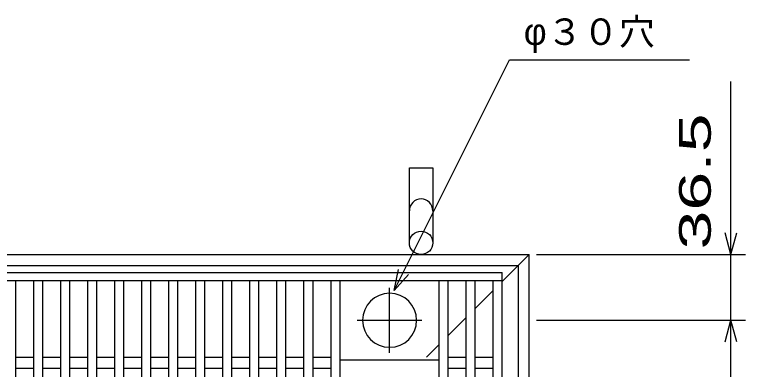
# Model space of a CAD drawing. Units: millimetres, scale not verified. Extents: x -1456 to 1385, y -1026 to 843.
# Drawn here: x -505.6 to -100, y 414.8 to 611.7 of the extents above; entities that cross this region are included whole.
import ezdxf
from ezdxf.enums import TextEntityAlignment as Align

# ---------------------------------------------------------------- set-up
doc = ezdxf.new("R2010")
doc.units = ezdxf.units.MM
doc.header["$LTSCALE"] = 8
doc.linetypes.add('CHAIN', pattern=[18.5, 12, -1.5, 3.5, -1.5])
doc.linetypes.add('DASHED', pattern=[7.5, 6, -1.5])
for name, color, linetype, lineweight in [('16', 3, 'Continuous', 25), ('19', 6, 'Continuous', 25), ('22', 4, 'Continuous', 25)]:
    doc.layers.add(name, color=color, linetype=linetype, lineweight=lineweight)
doc.styles.add('ベクトル', font='')
doc.styles.get('ベクトル').set_extended_font_data('ベクトル')

msp = doc.modelspace()

# ---------------------------------------------------------------- linework, layer by layer
at = {"layer": '16'}
for p, q in [((-1125, 468.5), (-235, 468.5)), ((-235, 464), (-235, 468.5)), ((-1125, 464), (-235, 464)), ((-510, 464), (-505, 464)), ((-505, 1.5), (-505, 464)), ((-495, 1.5), (-495, 464)), ((-495, 464), (-490, 464)), ((-490, 1.5), (-490, 464)), ((-480, 1.5), (-480, 464)), ((-480, 464), (-475, 464)), ((-475, 1.5), (-475, 464)), ((-465, 1.5), (-465, 464)), ((-465, 464), (-460, 464)), ((-460, 1.5), (-460, 464)), ((-450, 1.5), (-450, 464)), ((-450, 464), (-445, 464)), ((-445, 1.5), (-445, 464)), ((-435, 1.5), (-435, 464)), ((-435, 464), (-430, 464)), ((-430, 1.5), (-430, 464)), ((-420, 1.5), (-420, 464)), ((-420, 464), (-415, 464)), ((-415, 1.5), (-415, 464)), ((-405, 1.5), (-405, 464)), ((-405, 464), (-400, 464)), ((-400, 1.5), (-400, 464)), ((-390, 1.5), (-390, 464)), ((-390, 464), (-385, 464)), ((-385, 1.5), (-385, 464)), ((-375, 1.5), (-375, 464)), ((-375, 464), (-370, 464)), ((-370, 1.5), (-370, 464)), ((-360, 1.5), (-360, 464)), ((-360, 464), (-355, 464)), ((-355, 1.5), (-355, 464)), ((-345, 1.5), (-345, 464)), ((-345, 464), (-340, 464)), ((-340, 1.5), (-340, 464)), ((-330, 1.5), (-330, 464)), ((-330, 464), (-325, 464)), ((-325, 1.5), (-325, 464)), ((-315, 464), (-310, 464)), ((-300, 464), (-295, 464)), ((-285, 464), (-280, 464)), ((-270, 1.5), (-270, 464)), ((-270, 464), (-265, 464)), ((-265, 1.5), (-265, 464)), ((-255, 1.5), (-255, 464)), ((-255, 464), (-250, 464)), ((-250, 1.5), (-250, 464)), ((-240, 1.5), (-240, 464)), ((-240, 464), (-235, 464)), ((-235, 1.5), (-235, 464)), ((-505, 421.5), (-495, 421.5)), ((-490, 421.5), (-480, 421.5)), ((-475, 421.5), (-465, 421.5)), ((-460, 421.5), (-450, 421.5)), ((-445, 421.5), (-435, 421.5)), ((-430, 421.5), (-420, 421.5)), ((-415, 421.5), (-405, 421.5)), ((-400, 421.5), (-390, 421.5)), ((-385, 421.5), (-375, 421.5)), ((-370, 421.5), (-360, 421.5)), ((-355, 421.5), (-345, 421.5)), ((-340, 421.5), (-330, 421.5)), ((-325, 420), (-270, 420)), ((-265, 421.5), (-255, 421.5)), ((-250, 421.5), (-240, 421.5)), ((-505, 415.5), (-495, 415.5)), ((-490, 415.5), (-480, 415.5)), ((-475, 415.5), (-465, 415.5)), ((-460, 415.5), (-450, 415.5)), ((-445, 415.5), (-435, 415.5)), ((-430, 415.5), (-420, 415.5)), ((-415, 415.5), (-405, 415.5)), ((-400, 415.5), (-390, 415.5)), ((-385, 415.5), (-375, 415.5)), ((-370, 415.5), (-360, 415.5)), ((-355, 415.5), (-345, 415.5)), ((-340, 415.5), (-330, 415.5)), ((-265, 415.5), (-255, 415.5)), ((-250, 415.5), (-240, 415.5))]:
    msp.add_line(p, q, dxfattribs=at)
at = {"layer": '16', "linetype": 'CHAIN'}
for p, q in [((-297.5, 424), (-297.5, 460)), ((-315.5, 442), (-279.5, 442))]:
    msp.add_line(p, q, dxfattribs=at)
at = {"layer": '16'}
for start, end in [(90, 270), (270, 90)]:
    msp.add_arc((-297.5, 442), 15, start, end, dxfattribs=at)
at = {"layer": '19'}
for p, q in [((-286.5, 485), (-286.5, 526.62)), ((-286.5, 526.62), (-273.5, 526.62)), ((-273.5, 526.62), (-273.5, 485)), ((-1140, 478.5), (-220, 478.5)), ((-220, 1.5), (-220, 478.5)), ((-1134, 472.5), (-226, 472.5)), ((-226, 1.5), (-226, 472.5))]:
    msp.add_line(p, q, dxfattribs=at)
at = {"layer": '19', "linetype": 'DASHED'}
for p, q in [((-235, 463.5), (-220, 478.5)), ((-250, 448.5), (-240, 458.5)), ((-265, 433.5), (-255, 443.5)), ((-277, 421.5), (-270, 428.5))]:
    msp.add_line(p, q, dxfattribs=at)
at = {"layer": '19'}
msp.add_circle((-280, 485), 6.5, dxfattribs=at)
msp.add_arc((-280, 502.84), 6.5, 0, 180, dxfattribs=at)
at = {"layer": '22'}
for p, q in [((-295, 458.6), (-231, 586.6)), ((-231, 586.6), (-131, 586.6)), ((-108, 478.5), (-108, 574.5)), ((-108, 478.5), (-111.2, 490.5)), ((-108, 478.5), (-104.8, 490.5)), ((-216, 478.5), (-100, 478.5)), ((-108, 442), (-108, 478.5)), ((-295, 458.6), (-292.6, 470.28)), ((-295, 458.6), (-287, 467.4)), ((-216, 442), (-100, 442)), ((-111.2, 430), (-108, 442)), ((-104.8, 430), (-108, 442)), ((-108, -205), (-108, 442))]:
    msp.add_line(p, q, dxfattribs=at)

# ---------------------------------------------------------------- texts
at = {"layer": '22', "color": 2, "style": 'ベクトル'}
msp.add_text('φ３０穴', height=14.66, dxfattribs=at).set_placement((-223, 602.2), align=Align.MIDDLE_LEFT)
at = {"layer": '22', "color": 2, "style": 'ベクトル', "width": 1.65}
msp.add_text(' 36.5 ', height=17.6, rotation=90, dxfattribs=at).set_placement((-128, 470.5), align=Align.MIDDLE_LEFT)

doc.saveas('drawing.dxf')
